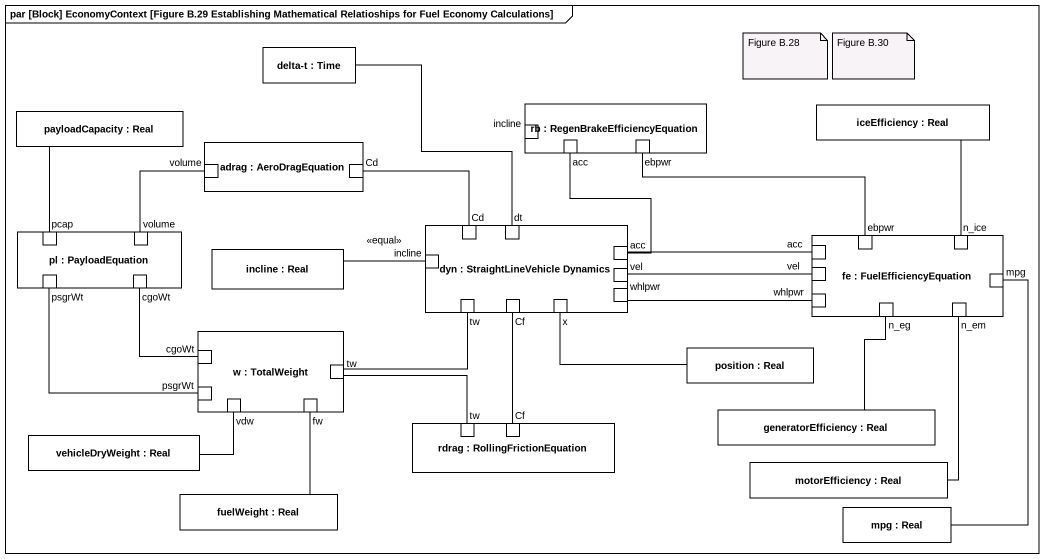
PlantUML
@startuml
mainframe par [Block] EconomyContext [Figure B.29 Establishing Mathematical Relatioships for Fuel Economy Calculations]
rectangle "delta-t : Time" as delta_t #FFFFFF
rectangle "payloadCapacity : Real" as payloadCapacity #FFFFFF
rectangle "rb : RegenBrakeEfficiencyEquation" as rb #FFFFFF {
  port incline #FFFFFF
  port acc #FFFFFF
  port ebpwr #FFFFFF
}
rectangle "iceEfficiency : Real" as iceEfficiency #FFFFFF
rectangle "adrag : AeroDragEquation" as adrag #FFFFFF {
  port volume #FFFFFF
  port Cd #FFFFFF
}
rectangle "pl : PayloadEquation" as pl #FFFFFF {
  port pcap #FFFFFF
  port "volume" as volume_2 #FFFFFF
  port psgrWt #FFFFFF
  port cgoWt #FFFFFF
}
rectangle "dyn : StraightLineVehicle Dynamics" as dyn #FFFFFF {
  port "Cd" as Cd_2 #FFFFFF
  port dt #FFFFFF
  port "incline" as incline_3 #FFFFFF
  port "acc" as acc_3 #FFFFFF
  port vel #FFFFFF
  port tw #FFFFFF
  port Cf #FFFFFF
  port "x" as x_ #FFFFFF
  port whlpwr #FFFFFF
}
rectangle "fe : FuelEfficiencyEquation" as fe #FFFFFF {
  port "acc" as acc_2 #FFFFFF
  port "ebpwr" as ebpwr_2 #FFFFFF
  port n_ice #FFFFFF
  port "vel" as vel_2 #FFFFFF
  port mpg #FFFFFF
  port "whlpwr" as whlpwr_2 #FFFFFF
  port n_eg #FFFFFF
  port n_em #FFFFFF
}
rectangle "incline : Real" as incline_2 #FFFFFF
rectangle "w : TotalWeight" as w #FFFFFF {
  port "cgoWt" as cgoWt_2 #FFFFFF
  port "tw" as tw_2 #FFFFFF
  port "psgrWt" as psgrWt_2 #FFFFFF
  port vdw #FFFFFF
  port fw #FFFFFF
}
rectangle "position : Real" as position #FFFFFF
rectangle "generatorEfficiency : Real" as generatorEfficiency #FFFFFF
rectangle "vehicleDryWeight : Real" as vehicleDryWeight #FFFFFF
rectangle "rdrag : RollingFrictionEquation" as rdrag #FFFFFF {
  port "tw" as tw_3 #FFFFFF
  port "Cf" as Cf_2 #FFFFFF
}
rectangle "motorEfficiency : Real" as motorEfficiency #FFFFFF
rectangle "fuelWeight : Real" as fuelWeight #FFFFFF
rectangle "mpg : Real" as mpg_2 #FFFFFF
delta_t -- dt
payloadCapacity -- pcap
iceEfficiency -- n_ice
ebpwr -right- ebpwr_2
Cd -right- Cd_2
volume_2 -up- volume
incline_2 -right- incline_3 : <<equal>>
acc_3 -up- acc
acc_3 -right- acc_2
vel -right- vel_2
tw -left- tw_2
whlpwr -right- whlpwr_2
cgoWt_2 -up- cgoWt
position -left- x_
psgrWt_2 -up- psgrWt
generatorEfficiency -up- n_eg
vehicleDryWeight -right- vdw
tw_3 -left- tw_2
Cf_2 -up- Cf
motorEfficiency -up- n_em
fuelWeight -up- fw
mpg_2 -up- mpg
note as N1
  Figure B.28
end note
note as N2
  Figure B.30
end note
@enduml
